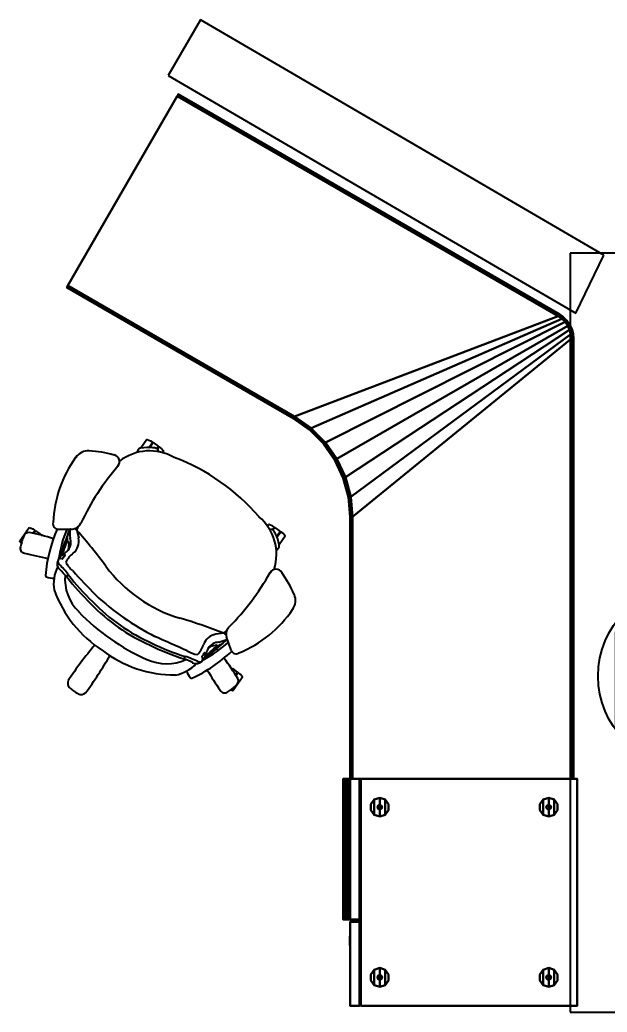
# Model space of a CAD drawing. Header units: inches. Extents: x 23 to 6400, y -2214 to 4412.
# Drawn here: x 522.2 to 584.3, y 405.3 to 510.2 of the extents above; entities that cross this region are included whole.
import ezdxf
from ezdxf.enums import TextEntityAlignment as Align

# ---------------------------------------------------------------- set-up
doc = ezdxf.new("R2010")
doc.units = ezdxf.units.IN
doc.header["$LTSCALE"] = 96
doc.header["$MEASUREMENT"] = 0
doc.layers.add('A-FURN-EXIST', color=33, linetype='Continuous')
doc.layers.add('A-Powr-Exst', color=15, linetype='Continuous')
doc.styles.add('OTJ_Title1', font='swiss.ttf')

# ---------------------------------------------------------------- blocks, each defined once
blk = doc.blocks.new('A$C39A66B45')
blk.add_circle((16.79, 9.55), 9.55)
at = {"color": 0, "linetype": 'ByBlock', "lineweight": -2, "style": 'OTJ_Title1', "flags": 8}
blk.add_attdef('CODE', text='', height=8, dxfattribs=at).set_placement((16.79, 9.23), align=Align.MIDDLE)
blk = doc.blocks.new('A$C4C644684')
at = {"color": 0}
for p, q in [((19.1, 211.73), (15.68, 205.86)), ((61.78, 186.84), (19.1, 211.73)), ((15.68, 205.86), (58.79, 180.71)), ((58.22, 187.08), (58.22, 106.82)), ((66.18, 187.08), (58.22, 187.08)), ((58.79, 180.71), (61.78, 186.84)), ((13.44, 167.36), (12.81, 166.46)), ((13.44, 167.36), (13.48, 167.38)), ((13.48, 167.38), (13.83, 167.24)), ((13.64, 166.52), (14.02, 167.06)), ((13.73, 166.52), (14.08, 167.02)), ((13.83, 167.24), (14.01, 167.12)), ((14.01, 167.12), (14.02, 167.06)), ((14.08, 167.02), (14.13, 167.03)), ((14.65, 166.67), (14.13, 167.03)), ((13.65, 166.53), (13.66, 166.52)), ((14.05, 166.5), (14.04, 166.5)), ((14.66, 166.61), (14.49, 166.38)), ((14.71, 166.58), (14.55, 166.34)), ((14.65, 166.67), (14.66, 166.61)), ((14.71, 166.58), (14.77, 166.58)), ((14.95, 166.46), (14.77, 166.58)), ((14.95, 166.46), (15.2, 166.17)), ((15.09, 165.98), (15.2, 166.13)), ((15.2, 166.17), (15.2, 166.13)), ((0.99, 158.04), (0, 156.63)), ((0.99, 158.04), (1.03, 158.05)), ((1.03, 158.05), (1.38, 157.92)), ((1.37, 157.45), (1.57, 157.73)), ((1.38, 157.92), (1.56, 157.79)), ((1.44, 157.43), (1.63, 157.69)), ((1.56, 157.79), (1.57, 157.73)), ((1.63, 157.69), (1.68, 157.7)), ((2.2, 157.34), (1.68, 157.7)), ((4.09, 157.89), (5.57, 157.9)), ((5.09, 157.4), (5.09, 157.4)), ((6.03, 157.76), (6.17, 158.13)), ((6.03, 157.76), (6.22, 156.93)), ((26.19, 158.21), (26.3, 158.36)), ((26.33, 158.38), (26.3, 158.36)), ((26.69, 158.24), (26.33, 158.38)), ((26.69, 158.24), (26.87, 158.11)), ((26.88, 158.06), (26.71, 157.82)), ((26.93, 158.02), (26.77, 157.78)), ((26.88, 158.06), (26.87, 158.11)), ((26.99, 158.03), (26.93, 158.02)), ((26.99, 158.03), (27.5, 157.67)), ((27.03, 157.4), (27.03, 157.4)), ((27.16, 157.11), (27.51, 157.61)), ((27.19, 157.03), (27.57, 157.57)), ((27.51, 157.61), (27.5, 157.67)), ((27.62, 157.58), (27.57, 157.57)), ((27.8, 157.46), (27.62, 157.58)), ((28.06, 157.17), (27.8, 157.46)), ((0, 156.59), (0, 156.63)), ((0.15, 156.39), (0, 156.59)), ((2.21, 157.29), (2.19, 157.26)), ((2.2, 157.34), (2.21, 157.29)), ((2.24, 157.25), (2.32, 157.26)), ((2.4, 157.2), (2.32, 157.26)), ((5.1, 156.61), (5.17, 156.16)), ((27.2, 157.04), (27.19, 157.05)), ((28.05, 157.13), (27.42, 156.23)), ((28.05, 157.13), (28.06, 157.17)), ((2.72, 152.97), (2.72, 152.98)), ((2.81, 152.83), (2.79, 152.84)), ((21.56, 146.88), (20.72, 146.78)), ((21.56, 146.88), (21.87, 147.15)), ((21.55, 145.88), (21.55, 145.88)), ((22.35, 145.1), (21.86, 146.5)), ((20.8, 145.62), (20.35, 145.53)), ((22.28, 143.28), (22.36, 143.22)), ((22.38, 143.14), (22.36, 143.22)), ((22.43, 143.13), (22.41, 143.1)), ((22.48, 143.14), (22.43, 143.13)), ((22.48, 143.14), (23, 142.78)), ((22.83, 142.46), (23.01, 142.72)), ((22.86, 142.4), (23.06, 142.68)), ((23.01, 142.72), (23, 142.78)), ((23.12, 142.69), (23.06, 142.68)), ((23.3, 142.57), (23.12, 142.69)), ((23.55, 142.24), (22.56, 140.83)), ((23.55, 142.28), (23.3, 142.57)), ((23.55, 142.24), (23.55, 142.28)), ((22.29, 140.89), (22.52, 140.82)), ((22.52, 140.82), (22.56, 140.83)), ((58.22, 106.82), (66.18, 106.82))]:
    blk.add_line(p, q, dxfattribs=at)
at = {"color": 0, "linetype": 'Continuous'}
for p, q in [((14.05, 166.5), (14.04, 166.5)), ((14.04, 166.5), (14.04, 166.5)), ((14.04, 166.5), (14.04, 166.5)), ((5.09, 157.4), (5.09, 157.4)), ((5.09, 157.4), (5.09, 157.4)), ((5.09, 157.4), (5.09, 157.4)), ((27.03, 157.4), (27.03, 157.4)), ((27.03, 157.4), (27.03, 157.4)), ((27.03, 157.4), (27.03, 157.4)), ((2.72, 152.97), (2.72, 152.98)), ((2.72, 152.97), (2.72, 152.97)), ((2.72, 152.97), (2.72, 152.97)), ((2.8, 152.84), (2.79, 152.84)), ((2.81, 152.83), (2.8, 152.84)), ((2.8, 152.84), (2.8, 152.84)), ((21.55, 145.88), (21.55, 145.88)), ((21.55, 145.88), (21.55, 145.88)), ((21.55, 145.88), (21.55, 145.88))]:
    blk.add_line(p, q, dxfattribs=at)
at = {"color": 0}
for centre, radius, start, end in [((7.28, 164.5), 1.68, 88.3413, 144.8306), ((6.37, 152.82), 13.39, 74.4635, 85.9043), ((13.73, 160.92), 5.24, 60.2874, 127.3793), ((12.84, 166.04), 0.418, 94.0643, 186.2869), ((13.58, 161.67), 4.85, 84.4733, 99.125), ((13.98, 165.3), 1.2, 65.5957, 86.7626), ((14.26, 166.04), 0.417, 5.7738, 58.5728), ((16.3, 158.01), 12.8, 144.3542, 177.4465), ((9.84, 165.03), 0.708, 317.6016, 80.777), ((8.37, 144.57), 22.37, 40.8423, 69.1576), ((30.31, 147.32), 26.35, 139.1711, 154.8262), ((4.05, 158.43), 0.548, 164.4072, 274.4141), ((5.54, 158.89), 0.992, 271.7837, 338.343), ((21.9, 155.2), 5.24, 342.6212, 49.7126), ((0.96, 156.94), 0.59, 84.5461, 167.7758), ((-4.46, 130.75), 27.33, 72.955, 78.439), ((18.2, 151.71), 15.54, 156.5275, 175.3085), ((17.31, 152.93), 13.31, 158.1789, 171.8956), ((116.94, 114.82), 119.68, 159.1569, 160.4724), ((7.92, 156.61), 2.94, 164.3455, 179.6886), ((6.3, 157.13), 1.24, 145.0033, 167.3254), ((5.61, 157.4), 0.55, 115.8767, 126.1554), ((53.41, 158.53), 48.13, 180.8147, 181.8651), ((5.61, 157.4), 0.55, 40.8654, 74.4746), ((-30.68, 124.97), 49.22, 36.1018, 41.7721), ((26.53, 157.44), 0.417, 51.4272, 104.2262), ((25.93, 156.93), 1.2, 23.2374, 44.4043), ((22.66, 155.31), 4.85, 10.875, 25.5267), ((4.67, 155.18), 4.68, 156.293, 169.5626), ((-3.97, 159.2), 9.32, 333.744, 343.9291), ((5.04, 156.6), 0.0616, 10.127, 160.4725), ((4.03, 156.5), 1.36, 322.5491, 19.7693), ((4.51, 156.65), 1.73, 310.9566, 9.2355), ((0.53, 155.85), 0.496, 158.4053, 265.145), ((11.75, 199.34), 45.41, 255.6355, 258.853), ((2.52, 158.09), 3.54, 303.4698, 317.0615), ((7.23, 153.25), 2.63, 126.9991, 154.4546), ((4.5, 156), 0.688, 331.8448, 13.2431), ((27.02, 156.11), 0.418, 283.7131, 15.9357), ((4.74, 154.22), 0.8, 155.5285, 229.8645), ((4.9, 154.3), 0.919, 145.4214, 164.4379), ((4.54, 154.5), 0.512, 168.4737, 221.2321), ((4.33, 154.42), 0.348, 67.7618, 147.992), ((4.9, 154.36), 0.887, 125.4319, 148.5081), ((4.64, 154.78), 0.393, 69.7751, 129.8413), ((4.48, 154.79), 0.0489, 251.0386, 330.3921), ((5.34, 154.42), 0.888, 128.4074, 157.3483), ((4.77, 155.13), 0.023, 334.0607, 73.2322), ((7.4, 155.75), 2.89, 208.2225, 231.0648), ((7.72, 152.08), 4.15, 153.6599, 188.6934), ((-3.34, 146.46), 10.75, 38.075, 45.8212), ((-6.01, 143.07), 14.69, 41.838, 45.8302), ((59.62, 201.86), 72.51, 221.8265, 224.6201), ((21.32, 163.07), 15.25, 216.6442, 253.358), ((3.45, 166.13), 26.35, 315.1738, 330.8289), ((27.09, 152.95), 0.708, 29.223, 152.3984), ((16.8, 145.51), 13.39, 24.0957, 35.5365), ((2.86, 152.97), 0.142, 177.884, 248.8399), ((3.45, 154.45), 1.74, 248.3236, 275.7926), ((9.7, 152.67), 4.94, 175.6399, 225.2045), ((4.4, 153.51), 0.835, 309.5676, 329.2262), ((25.09, 168.39), 25.44, 217.6106, 226.2806), ((25.27, 168.61), 25.44, 217.6106, 226.2806), ((15.56, 155.75), 12.68, 199.7991, 237.3819), ((21.88, 163.82), 19.65, 223.7774, 246.2226), ((26.9, 171.28), 27.77, 227.135, 242.9624), ((27.47, 150.36), 1.68, 325.1694, 21.6587), ((22.66, 164.98), 22.82, 223.8813, 246.119), ((21.69, 163.6), 19.65, 223.7774, 246.2226), ((18.28, 156.62), 12.8, 292.5535, 325.6458), ((3.3, 101.17), 49.22, 68.2279, 73.8982), ((21.37, 146.37), 0.55, 35.5254, 69.1346), ((22.8, 146.81), 0.992, 131.657, 198.2163), ((24.15, 166.26), 22.82, 243.4709, 253.0048), ((-560.76, -1147.18), 1415.76, 65.88356, 66.03577), ((21.04, 145.08), 1.73, 100.7645, 159.0434), ((13.17, 155.83), 13.31, 298.1044, 311.8211), ((-56.72, 236.42), 119.68, 309.5276, 310.8431), ((21.06, 144.57), 1.36, 90.2307, 147.4509), ((19.83, 148.27), 2.94, 290.3114, 305.6545), ((6.08, 191.67), 48.13, 288.1349, 289.1853), ((20.88, 146.93), 1.24, 302.6746, 324.9967), ((21.37, 146.37), 0.55, 343.8446, 354.1233), ((38.7, 119.51), 40.36, 139.6916, 146.3618), ((16.42, 155.15), 12.68, 232.6181, 270.2009), ((25.03, 168.43), 25.44, 243.7194, 252.3894), ((19.2, 147.49), 2.89, 238.9352, 261.7775), ((11.71, 156.25), 15.54, 294.6915, 313.4725), ((16.91, 146.47), 2.63, 315.5454, 343.0009), ((18.66, 145.09), 0.888, 312.6517, 341.5926), ((19.52, 144.8), 0.023, 36.7678, 135.9393), ((19.24, 144.56), 0.393, 340.1587, 40.2249), ((26.34, 137.98), 9.32, 126.0709, 136.256), ((23.07, 143.69), 3.54, 152.9385, 166.5302), ((20.43, 144.84), 0.688, 96.7569, 138.1552), ((20.81, 145.56), 0.0616, 309.5275, 99.873), ((-0.23, 127.79), 27.33, 39.1563, 39.6871), ((22.88, 145.25), 0.548, 195.5859, 305.5928), ((-25.55, 164.5), 40.36, 323.6382, 330.3084), ((15.53, 148.59), 4.94, 244.7955, 294.3601), ((18.13, 143.9), 0.835, 140.7738, 160.4324), ((11.87, 130.55), 14.69, 64.1698, 68.162), ((14.15, 134.21), 10.75, 64.1788, 71.925), ((18.67, 144.46), 0.8, 240.1355, 314.4715), ((19.01, 144.36), 0.512, 248.7679, 301.5263), ((18.7, 144.64), 0.919, 305.5621, 324.5786), ((19.3, 144.41), 0.0489, 139.6079, 218.9614), ((19, 144.14), 0.348, 322.008, 42.2382), ((18.75, 144.66), 0.887, 321.4919, 344.5681), ((-0.23, 127.79), 27.33, 31.561, 37.045), ((15.65, 146.53), 4.15, 281.3066, 316.3401), ((19.33, 143.32), 1.74, 194.2074, 221.6764), ((58.68, 166.48), 45.41, 211.147, 214.3645), ((5.7, 141.61), 0.648, 156.2382, 224.7345), ((18.15, 142.27), 0.151, 223.7089, 291.2298), ((22.52, 141.84), 0.59, 302.2242, 25.4539), ((8.16, 144.27), 4.28, 226.8902, 242.2976), ((21.65, 141.06), 0.496, 204.855, 311.5947), ((19.61, 144.72), 4.68, 300.4374, 313.707), ((6.5, 141.06), 0.658, 240.578, 313.1097)]:
    blk.add_arc(centre, radius, start, end, dxfattribs=at)
at = {"color": 0, "text_generation_flag": 4, "flags": 1}
for tag, p, rotation in [('CAPGC', (58.93, 131.49, 28.25), 90), ('CAPDH', (58.93, 131.49, 28.25), 90), ('CAPQT', (58.93, 131.49, 28.25), 90), ('CAPMC', (58.93, 131.49, 28.25), 90), ('CAPMG', (58.93, 131.49, 28.25), 90), ('CAPPN', (58.93, 131.49, 28.25), 90), ('CAPGC', (66.08, 131.3), 270), ('CAPDH', (66.08, 131.3), 270), ('CAPQT', (66.08, 131.3), 270), ('CAPMC', (66.08, 131.3), 270), ('CAPMG', (66.08, 131.3), 270), ('CAPPN', (66.08, 131.3), 270), ('CAPGC', (58.93, 107.49), 90), ('CAPDH', (58.93, 107.49), 90), ('CAPQT', (58.93, 107.49), 90), ('CAPMC', (58.93, 107.49), 90), ('CAPMG', (58.93, 107.49), 90), ('CAPPN', (58.93, 107.49), 90)]:
    blk.add_attdef(tag, p, '', height=0.001, rotation=rotation, dxfattribs=at)
at = {"color": 0, "flags": 1}
for tag, p, rotation in [('CAPGC', (58.93, 104.24), 270), ('CAPDH', (58.93, 104.24), 270), ('CAPQT', (58.93, 104.24), 270), ('CAPMC', (58.93, 104.24), 270), ('CAPMG', (58.93, 104.24), 270), ('CAPPN', (58.93, 104.24), 270), ('CAPGC', (58.93, 80.24, 28.25), 270), ('CAPDH', (58.93, 80.24, 28.25), 270), ('CAPQT', (58.93, 80.24, 28.25), 270), ('CAPMC', (58.93, 80.24, 28.25), 270), ('CAPMG', (58.93, 80.24, 28.25), 270), ('CAPPN', (58.93, 80.24, 28.25), 270), ('CAPGC', (66.08, 80.43), 90), ('CAPDH', (66.08, 80.43), 90), ('CAPQT', (66.08, 80.43), 90), ('CAPMC', (66.08, 80.43), 90), ('CAPMG', (66.08, 80.43), 90), ('CAPPN', (66.08, 80.43), 90), ('CAPGC', (107.72, 7.53, 28.25), 149.7332), ('CAPDH', (107.72, 7.53, 28.25), 149.7332), ('CAPQT', (107.72, 7.53, 28.25), 149.7332), ('CAPMC', (107.72, 7.53, 28.25), 149.7332), ('CAPMG', (107.72, 7.53, 28.25), 149.7332), ('CAPPN', (107.72, 7.53, 28.25), 149.7332)]:
    blk.add_attdef(tag, p, '', height=0.001, rotation=rotation, dxfattribs=at)
at = {"color": 0}
mesh = blk.add_polyface(dxfattribs=at)
corners = [(34.93, 131.49, 28), (35, 131.49, 28.18), (35, 131.49, 27.07), (34.93, 131.49, 27.25), (35.18, 131.49, 27), (35.18, 131.49, 28.25), (34.75, 161.27, 28), (34.93, 159.18, 28), (34.93, 159.18, 27.25), (34.75, 161.27, 27.25), (34.21, 163.29, 28), (34.21, 163.29, 27.25), (33.32, 165.18, 27.25), (33.32, 165.18, 28), (32.12, 166.9, 27.25), (32.12, 166.9, 28), (30.64, 168.38, 27.25), (30.64, 168.38, 28), (28.93, 169.58, 27.25), (28.93, 169.58, 28), (4.99, 183.48, 28.18), (4.99, 183.48, 27.07), (5.07, 183.64, 27), (5.07, 183.64, 28.25), (4.95, 183.42, 28), (4.95, 183.42, 27.25), (16.76, 203.88, 28), (16.73, 203.82, 28.18), (16.73, 203.82, 27.07), (16.76, 203.88, 27.25), (16.64, 203.66, 27), (16.64, 203.66, 28.25), (57.85, 179.95, 28), (57.48, 180.32, 28), (57.48, 180.32, 27.25), (57.85, 179.95, 27.25), (58.15, 179.52, 28), (58.15, 179.52, 27.25), (58.37, 179.05, 27.25), (58.37, 179.05, 28), (58.51, 178.54, 27.25), (58.51, 178.54, 28), (58.56, 178.02, 27.25), (58.56, 178.02, 28), (57.06, 180.62, 28), (57.06, 180.62, 27.25), (58.48, 131.49, 28.18), (58.48, 131.49, 27.07), (58.31, 131.49, 27), (58.31, 131.49, 28.25), (58.56, 131.49, 28), (58.56, 131.49, 27.25), (58.09, 179.48, 27.07), (58.31, 179.02, 27.07), (58.44, 178.53, 27.07), (58.48, 178.02, 27.07), (57.8, 179.9, 27.07), (57.44, 180.26, 27.07), (57.02, 180.55, 27.07), (33.39, 165.22, 27.07), (32.18, 166.94, 27.07), (30.69, 168.43, 27.07), (28.97, 169.64, 27.07), (34.82, 161.28, 27.07), (34.28, 163.31, 27.07), (35, 159.18, 27.07), (57.94, 179.39, 27), (58.14, 178.96, 27), (58.26, 178.5, 27), (58.31, 178.02, 27), (57.66, 179.79, 27), (57.32, 180.13, 27), (56.93, 180.4, 27), (30.8, 168.57, 27), (32.31, 167.06, 27), (29.06, 169.79, 27), (33.54, 165.31, 27), (34.44, 163.37, 27), (34.99, 161.31, 27), (35.18, 159.18, 27), (57.44, 180.26, 28.18), (57.02, 180.55, 28.18), (57.8, 179.9, 28.18), (58.09, 179.48, 28.18), (58.31, 179.02, 28.18), (58.44, 178.53, 28.18), (58.48, 178.02, 28.18), (32.18, 166.94, 28.18), (30.69, 168.43, 28.18), (33.39, 165.22, 28.18), (28.97, 169.64, 28.18), (34.82, 161.28, 28.18), (34.28, 163.31, 28.18), (35, 159.18, 28.18), (58.14, 178.96, 28.25), (57.94, 179.39, 28.25), (58.26, 178.5, 28.25), (58.31, 178.02, 28.25), (57.32, 180.13, 28.25), (56.93, 180.4, 28.25), (57.66, 179.79, 28.25), (30.8, 168.57, 28.25), (32.31, 167.06, 28.25), (29.06, 169.79, 28.25), (33.54, 165.31, 28.25), (34.99, 161.31, 28.25), (34.44, 163.37, 28.25), (35.18, 159.18, 28.25)]
mesh.append_faces([[corners[k] for k in face] for face in [(6, 7, 8, 9), (10, 6, 9, 11), (10, 11, 12, 13), (13, 12, 14, 15), (15, 14, 16, 17), (17, 16, 18, 19), (0, 3, 8, 7), (18, 25, 24, 19), (32, 33, 34, 35), (36, 32, 35, 37), (36, 37, 38, 39), (39, 38, 40, 41), (41, 40, 42, 43), (33, 44, 45, 34), (42, 51, 50, 43), (26, 29, 45, 44), (38, 37, 52, 53), (40, 38, 53, 54), (42, 40, 54, 55), (37, 35, 56, 52), (35, 34, 57, 56), (34, 45, 58, 57), (42, 55, 47, 51), (14, 12, 59, 60), (16, 14, 60, 61), (18, 16, 61, 62), (11, 9, 63, 64), (9, 8, 65, 63), (11, 64, 59, 12), (2, 65, 8, 3), (18, 62, 21, 25), (28, 58, 45, 29), (53, 52, 66, 67), (54, 53, 67, 68), (55, 54, 68, 69), (52, 56, 70, 66), (56, 57, 71, 70), (57, 58, 72, 71), (55, 69, 48, 47), (73, 61, 60, 74), (61, 73, 75, 62), (60, 59, 76, 74), (77, 64, 63, 78), (78, 63, 65, 79), (64, 77, 76, 59), (4, 79, 65, 2), (62, 75, 22, 21), (30, 72, 58, 28), (80, 81, 44, 33), (82, 80, 33, 32), (83, 82, 32, 36), (84, 83, 36, 39), (85, 84, 39, 41), (86, 85, 41, 43), (46, 86, 43, 50), (87, 15, 17, 88), (89, 13, 15, 87), (88, 17, 19, 90), (91, 6, 10, 92), (91, 93, 7, 6), (92, 10, 13, 89), (7, 93, 1, 0), (20, 90, 19, 24), (44, 81, 27, 26), (94, 95, 83, 84), (96, 94, 84, 85), (97, 96, 85, 86), (98, 99, 81, 80), (100, 98, 80, 82), (95, 100, 82, 83), (49, 97, 86, 46), (88, 101, 102, 87), (101, 88, 90, 103), (104, 89, 87, 102), (105, 91, 92, 106), (105, 107, 93, 91), (106, 92, 89, 104), (93, 107, 5, 1), (23, 103, 90, 20), (81, 99, 31, 27)]], dxfattribs={"color": 0})
mesh.append_faces([[corners[k] for k in face] for face in [(21, 20, 24, 25), (47, 46, 50, 51)]], dxfattribs={"vtx0": -1, "color": 0})
mesh.append_faces([[corners[k] for k in face] for face in [(20, 21, 22, 23), (23, 22, 30, 31), (46, 47, 48, 49)]], dxfattribs={"vtx0": -1, "vtx2": -1, "color": 0})
mesh.append_faces([[corners[k] for k in face] for face in [(0, 1, 2, 3), (26, 27, 28, 29)]], dxfattribs={"vtx1": -1, "color": 0})
mesh.append_faces([[corners[k] for k in face] for face in [(4, 2, 1, 5), (30, 28, 27, 31), (48, 4, 5, 49)]], dxfattribs={"vtx1": -1, "vtx3": -1, "color": 0})
mesh = blk.add_polyface(dxfattribs=at)
corners = [(29.06, 169.79, 27), (56.93, 180.4, 27), (16.64, 203.66, 27), (5.07, 183.64, 27), (57.94, 179.39, 27), (33.54, 165.31, 27), (34.44, 163.37, 27), (58.14, 178.96, 27), (34.99, 161.31, 27), (58.26, 178.5, 27), (35.18, 159.18, 27), (58.31, 178.02, 27), (58.31, 131.49, 27), (35.18, 131.49, 27), (57.66, 179.79, 27), (32.31, 167.06, 27), (57.32, 180.13, 27), (30.8, 168.57, 27)]
mesh.append_faces([[corners[k] for k in face] for face in [(0, 1, 2, 3)]], dxfattribs={"vtx0": -1, "color": 0})
mesh.append_faces([[corners[k] for k in face] for face in [(4, 5, 6, 7), (8, 9, 7, 6), (9, 8, 10, 11), (5, 4, 14, 15), (15, 14, 16, 17), (1, 0, 17, 16)]], dxfattribs={"vtx0": -1, "vtx2": -1, "color": 0})
mesh.append_faces([[corners[k] for k in face] for face in [(12, 11, 10, 13)]], dxfattribs={"vtx1": -1, "color": 0})
mesh = blk.add_polyface(dxfattribs=at)
corners = [(56.93, 180.4, 28.25), (29.06, 169.79, 28.25), (5.07, 183.64, 28.25), (16.64, 203.66, 28.25), (30.8, 168.57, 28.25), (57.32, 180.13, 28.25), (57.66, 179.79, 28.25), (32.31, 167.06, 28.25), (34.44, 163.37, 28.25), (33.54, 165.31, 28.25), (57.94, 179.39, 28.25), (58.14, 178.96, 28.25), (58.26, 178.5, 28.25), (34.99, 161.31, 28.25), (35.18, 159.18, 28.25), (58.31, 178.02, 28.25), (35.18, 131.49, 28.25), (58.31, 131.49, 28.25)]
mesh.append_faces([[corners[k] for k in face] for face in [(0, 1, 2, 3)]], dxfattribs={"vtx0": -1, "color": 0})
mesh.append_faces([[corners[k] for k in face] for face in [(16, 14, 15, 17)]], dxfattribs={"vtx1": -1, "color": 0})
mesh.append_faces([[corners[k] for k in face] for face in [(4, 1, 0, 5), (5, 6, 7, 4), (8, 9, 10, 11), (11, 12, 13, 8), (14, 13, 12, 15), (6, 10, 9, 7)]], dxfattribs={"vtx1": -1, "vtx3": -1, "color": 0})
mesh = blk.add_polyface(dxfattribs=at)
corners = [(34.93, 131.49, 47.38), (34.77, 131.49, 47.34), (34.81, 131.49, 47.09), (34.93, 131.49, 47.12), (35.93, 131.49, 47.12), (35.93, 131.49, 47.38), (34.27, 116.62, 46.94), (34.24, 116.62, 46.91), (34.18, 116.62, 47.03), (34.18, 116.62, 46.94), (34.18, 116.62, 46.97), (34.52, 116.62, 47.03), (34.4, 116.62, 47), (34.31, 116.62, 47.16), (34.46, 116.62, 47.22), (34.65, 116.62, 47.09), (34.62, 116.62, 47.28), (34.81, 116.62, 47.09), (34.77, 116.62, 47.34), (34.93, 116.62, 47.38), (34.93, 116.62, 47.12), (35.93, 116.62, 47.12), (35.93, 116.62, 47.38), (34.24, 131.49, 46.91), (34.27, 131.49, 46.94), (34.18, 131.49, 47.03), (34.18, 131.49, 46.97), (34.18, 131.49, 46.94), (34.31, 131.49, 47.16), (34.4, 131.49, 47), (34.62, 131.49, 47.28), (34.46, 131.49, 47.22), (34.65, 131.49, 47.09), (34.52, 131.49, 47.03)]
mesh.append_faces([[corners[k] for k in face] for face in [(9, 10, 8, 7), (25, 26, 27, 23), (6, 24, 23, 7), (7, 23, 27, 9), (0, 19, 18, 1), (28, 13, 8, 25), (20, 3, 2, 17), (17, 2, 32, 15), (15, 32, 33, 11), (11, 33, 29, 12), (12, 29, 24, 6), (21, 4, 3, 20), (19, 0, 5, 22)]], dxfattribs={"color": 0})
mesh.append_faces([[corners[k] for k in face] for face in [(0, 3, 4, 5), (31, 14, 13, 28)]], dxfattribs={"vtx0": -1, "color": 0})
mesh.append_faces([[corners[k] for k in face] for face in [(17, 18, 19, 20), (6, 8, 13, 12), (30, 16, 14, 31), (30, 32, 2, 1), (31, 33, 32, 30), (28, 29, 33, 31)]], dxfattribs={"vtx0": -1, "vtx2": -1, "color": 0})
mesh.append_faces([[corners[k] for k in face] for face in [(21, 20, 19, 22), (23, 24, 25, 25), (8, 10, 26, 25)]], dxfattribs={"vtx1": -1, "color": 0})
mesh.append_faces([[corners[k] for k in face] for face in [(0, 1, 2, 3), (11, 12, 13, 14), (15, 11, 14, 16), (17, 15, 16, 18), (28, 25, 24, 29)]], dxfattribs={"vtx1": -1, "vtx3": -1, "color": 0})
mesh.append_faces([[corners[k] for k in face] for face in [(9, 27, 26, 10), (1, 18, 16, 30)]], dxfattribs={"vtx2": -1, "color": 0})
mesh.append_faces([[corners[k] for k in face] for face in [(6, 7, 8, 8)]], dxfattribs={"vtx3": -1, "color": 0})
mesh = blk.add_polyface(dxfattribs=at)
corners = [(35.93, 116.62, 35.38), (34.93, 116.62, 35.38), (34.93, 116.62, 35.62), (35.93, 116.62, 35.62), (34.81, 116.62, 35.38), (34.77, 116.62, 35.59), (34.65, 116.62, 35.34), (34.62, 116.62, 35.53), (34.27, 116.62, 35.19), (34.18, 116.62, 35.31), (34.31, 116.62, 35.41), (34.4, 116.62, 35.25), (34.18, 116.62, 35.19), (34.18, 116.62, 35.25), (34.24, 116.62, 35.19), (34.52, 116.62, 35.31), (34.46, 116.62, 35.47), (34.31, 131.49, 35.41), (34.18, 131.49, 35.31), (34.27, 131.49, 35.19), (34.4, 131.49, 35.25), (34.18, 131.49, 35.25), (34.18, 131.49, 35.19), (34.24, 131.49, 35.19), (34.52, 131.49, 35.31), (34.46, 131.49, 35.47), (34.65, 131.49, 35.34), (34.62, 131.49, 35.53), (34.93, 131.49, 35.62), (34.93, 131.49, 35.38), (35.93, 131.49, 35.38), (35.93, 131.49, 35.62), (34.77, 131.49, 35.59), (34.81, 131.49, 35.38)]
mesh.append_faces([[corners[k] for k in face] for face in [(12, 13, 9, 14), (18, 21, 22, 23), (2, 28, 31, 3), (6, 26, 24, 15), (4, 33, 26, 6), (17, 10, 9, 18), (28, 2, 5, 32)]], dxfattribs={"color": 0})
mesh.append_faces([[corners[k] for k in face] for face in [(28, 29, 30, 31), (11, 20, 19, 8), (1, 29, 33, 4), (25, 16, 10, 17), (14, 23, 22, 12)]], dxfattribs={"vtx0": -1, "color": 0})
mesh.append_faces([[corners[k] for k in face] for face in [(4, 5, 2, 1), (8, 9, 10, 11), (17, 20, 24, 25), (25, 24, 26, 27), (27, 26, 33, 32), (27, 7, 16, 25)]], dxfattribs={"vtx0": -1, "vtx2": -1, "color": 0})
mesh.append_faces([[corners[k] for k in face] for face in [(0, 1, 2, 3), (23, 19, 18, 18), (9, 13, 21, 18)]], dxfattribs={"vtx1": -1, "color": 0})
mesh.append_faces([[corners[k] for k in face] for face in [(4, 6, 7, 5), (15, 11, 10, 16), (6, 15, 16, 7), (17, 18, 19, 20), (28, 32, 33, 29)]], dxfattribs={"vtx1": -1, "vtx3": -1, "color": 0})
mesh.append_faces([[corners[k] for k in face] for face in [(0, 30, 29, 1), (15, 24, 20, 11), (32, 5, 7, 27), (12, 22, 21, 13), (8, 19, 23, 14)]], dxfattribs={"vtx2": -1, "color": 0})
mesh.append_faces([[corners[k] for k in face] for face in [(8, 14, 9, 9)]], dxfattribs={"vtx3": -1, "color": 0})
mesh = blk.add_polyface(dxfattribs=at)
corners = [(35.93, 116.62, 23.62), (34.93, 116.62, 23.62), (34.93, 116.62, 23.88), (35.93, 116.62, 23.88), (34.81, 116.62, 23.62), (34.77, 116.62, 23.84), (34.65, 116.62, 23.59), (34.62, 116.62, 23.81), (34.52, 116.62, 23.56), (34.46, 116.62, 23.75), (34.27, 116.62, 23.44), (34.18, 116.62, 23.56), (34.31, 116.62, 23.66), (34.4, 116.62, 23.5), (34.18, 116.62, 23.44), (34.18, 116.62, 23.5), (34.24, 116.62, 23.44), (34.31, 131.49, 23.66), (34.18, 131.49, 23.56), (34.27, 131.49, 23.44), (34.4, 131.49, 23.5), (34.18, 131.49, 23.5), (34.18, 131.49, 23.44), (34.24, 131.49, 23.44), (34.52, 131.49, 23.56), (34.46, 131.49, 23.75), (34.65, 131.49, 23.59), (34.62, 131.49, 23.81), (34.93, 131.49, 23.88), (34.93, 131.49, 23.62), (35.93, 131.49, 23.62), (35.93, 131.49, 23.88), (34.77, 131.49, 23.84), (34.81, 131.49, 23.62)]
mesh.append_faces([[corners[k] for k in face] for face in [(14, 15, 11, 16), (18, 21, 22, 23), (2, 28, 31, 3), (6, 26, 24, 8), (4, 33, 26, 6), (17, 12, 11, 18), (25, 9, 12, 17), (27, 7, 9, 25)]], dxfattribs={"color": 0})
mesh.append_faces([[corners[k] for k in face] for face in [(28, 29, 30, 31), (13, 20, 19, 10), (1, 29, 33, 4), (32, 5, 7, 27), (16, 23, 22, 14)]], dxfattribs={"vtx0": -1, "color": 0})
mesh.append_faces([[corners[k] for k in face] for face in [(4, 5, 2, 1), (10, 11, 12, 13), (17, 20, 24, 25), (25, 24, 26, 27), (27, 26, 33, 32)]], dxfattribs={"vtx0": -1, "vtx2": -1, "color": 0})
mesh.append_faces([[corners[k] for k in face] for face in [(0, 1, 2, 3), (23, 19, 18, 18), (11, 15, 21, 18)]], dxfattribs={"vtx1": -1, "color": 0})
mesh.append_faces([[corners[k] for k in face] for face in [(4, 6, 7, 5), (6, 8, 9, 7), (8, 13, 12, 9), (17, 18, 19, 20), (28, 32, 33, 29)]], dxfattribs={"vtx1": -1, "vtx3": -1, "color": 0})
mesh.append_faces([[corners[k] for k in face] for face in [(0, 30, 29, 1), (8, 24, 20, 13), (28, 2, 5, 32), (14, 22, 21, 15), (10, 19, 23, 16)]], dxfattribs={"vtx2": -1, "color": 0})
mesh.append_faces([[corners[k] for k in face] for face in [(10, 16, 11, 11)]], dxfattribs={"vtx3": -1, "color": 0})
mesh = blk.add_polyface(dxfattribs=at)
corners = [(35.93, 116.62, 11.88), (34.93, 116.62, 11.88), (34.93, 116.62, 12.12), (35.93, 116.62, 12.12), (34.81, 116.62, 11.88), (34.77, 116.62, 12.09), (34.65, 116.62, 11.84), (34.62, 116.62, 12.06), (34.52, 116.62, 11.81), (34.46, 116.62, 12), (34.27, 116.62, 11.69), (34.18, 116.62, 11.81), (34.31, 116.62, 11.91), (34.4, 116.62, 11.75), (34.18, 116.62, 11.72), (34.18, 116.62, 11.75), (34.24, 116.62, 11.69), (34.31, 131.49, 11.91), (34.18, 131.49, 11.81), (34.27, 131.49, 11.69), (34.4, 131.49, 11.75), (34.18, 131.49, 11.75), (34.18, 131.49, 11.72), (34.24, 131.49, 11.69), (34.52, 131.49, 11.81), (34.46, 131.49, 12), (34.65, 131.49, 11.84), (34.62, 131.49, 12.06), (34.93, 131.49, 12.12), (34.93, 131.49, 11.88), (35.93, 131.49, 11.88), (35.93, 131.49, 12.12), (34.77, 131.49, 12.09), (34.81, 131.49, 11.88)]
mesh.append_faces([[corners[k] for k in face] for face in [(14, 15, 11, 16), (18, 21, 22, 23), (2, 28, 31, 3), (6, 26, 24, 8), (4, 33, 26, 6), (17, 12, 11, 18), (25, 9, 12, 17), (27, 7, 9, 25), (16, 23, 22, 14), (10, 19, 23, 16)]], dxfattribs={"color": 0})
mesh.append_faces([[corners[k] for k in face] for face in [(28, 29, 30, 31), (13, 20, 19, 10), (1, 29, 33, 4), (32, 5, 7, 27)]], dxfattribs={"vtx0": -1, "color": 0})
mesh.append_faces([[corners[k] for k in face] for face in [(4, 5, 2, 1), (10, 11, 12, 13), (17, 20, 24, 25), (25, 24, 26, 27), (27, 26, 33, 32)]], dxfattribs={"vtx0": -1, "vtx2": -1, "color": 0})
mesh.append_faces([[corners[k] for k in face] for face in [(0, 1, 2, 3), (23, 19, 18, 18), (11, 15, 21, 18)]], dxfattribs={"vtx1": -1, "color": 0})
mesh.append_faces([[corners[k] for k in face] for face in [(4, 6, 7, 5), (6, 8, 9, 7), (8, 13, 12, 9), (17, 18, 19, 20), (28, 32, 33, 29)]], dxfattribs={"vtx1": -1, "vtx3": -1, "color": 0})
mesh.append_faces([[corners[k] for k in face] for face in [(0, 30, 29, 1), (8, 24, 20, 13), (28, 2, 5, 32), (14, 22, 21, 15)]], dxfattribs={"vtx2": -1, "color": 0})
mesh.append_faces([[corners[k] for k in face] for face in [(10, 16, 11, 11)]], dxfattribs={"vtx3": -1, "color": 0})
mesh = blk.add_polyface(dxfattribs=at)
corners = [(34.93, 116.62, 47.12), (35.93, 116.62, 47.12), (35.93, 116.62, 35.75), (34.93, 116.62, 35.75), (34.93, 131.49, 47.12), (34.93, 131.49, 35.75), (35.93, 131.49, 35.75), (35.93, 131.49, 47.12)]
mesh.append_faces([[corners[k] for k in face] for face in [(0, 1, 2, 3), (4, 5, 6, 7), (3, 5, 4, 0), (2, 6, 5, 3), (1, 0, 4, 7)]], dxfattribs={"color": 0})
mesh = blk.add_polyface(dxfattribs=at)
corners = [(34.93, 116.62, 63.53), (35.93, 116.62, 63.53), (35.93, 116.62, 47.47), (34.93, 116.62, 47.47), (34.93, 131.49, 63.53), (34.93, 131.49, 47.47), (35.93, 131.49, 47.47), (35.93, 131.49, 63.53)]
mesh.append_faces([[corners[k] for k in face] for face in [(0, 1, 2, 3), (4, 5, 6, 7), (3, 5, 4, 0), (1, 0, 4, 7), (2, 6, 5, 3)]], dxfattribs={"color": 0})
mesh = blk.add_polyface(dxfattribs=at)
corners = [(35.93, 116.62, 35.38), (34.93, 116.62, 35.38), (34.93, 131.49, 35.38), (35.93, 131.49, 35.38), (35.93, 116.62, 24), (35.93, 131.49, 24), (34.93, 131.49, 24), (34.93, 116.62, 24)]
mesh.append_faces([[corners[k] for k in face] for face in [(0, 1, 2, 3), (4, 5, 6, 7), (2, 6, 5, 3), (7, 6, 2, 1), (1, 0, 4, 7)]], dxfattribs={"color": 0})
mesh = blk.add_polyface(dxfattribs=at)
corners = [(34.93, 116.62, 23.62), (35.93, 116.62, 23.62), (35.93, 116.62, 12.25), (34.93, 116.62, 12.25), (34.93, 131.49, 23.62), (34.93, 131.49, 12.25), (35.93, 131.49, 12.25), (35.93, 131.49, 23.62)]
mesh.append_faces([[corners[k] for k in face] for face in [(0, 1, 2, 3), (4, 5, 6, 7), (3, 5, 4, 0), (2, 6, 5, 3), (1, 0, 4, 7)]], dxfattribs={"color": 0})
mesh = blk.add_polyface(dxfattribs=at)
corners = [(34.93, 116.62, 11.88), (35.93, 116.62, 11.88), (35.93, 116.62, 0.5), (34.93, 116.62, 0.5), (34.93, 131.49, 11.88), (34.93, 131.49, 0.5), (35.93, 131.49, 0.5), (35.93, 131.49, 11.88)]
mesh.append_faces([[corners[k] for k in face] for face in [(0, 1, 2, 3), (4, 5, 6, 7), (3, 5, 4, 0), (1, 0, 4, 7), (2, 6, 5, 3)]], dxfattribs={"color": 0})
mesh = blk.add_polyface(dxfattribs=at)
corners = [(58.93, 107.49, 63.53), (58.93, 131.49, 63.53), (58.93, 131.49, 0.5), (58.93, 107.49, 0.5), (36.06, 107.49, 63.53), (36.06, 131.49, 63.53), (36.06, 131.49, 0.5), (36.06, 107.49, 0.5)]
mesh.append_faces([[corners[k] for k in face] for face in [(0, 1, 2, 3), (0, 4, 5, 1), (6, 2, 1, 5), (4, 0, 3, 7), (4, 7, 6, 5), (7, 3, 2, 6)]], dxfattribs={"color": 0})
mesh = blk.add_polyface(dxfattribs=at)
corners = [(38.06, 129.49), (38.06, 129.49, 0.12), (37.46, 129.3, 0.12), (37.46, 129.3), (38.65, 129.3), (38.65, 129.3, 0.12), (37.12, 128.18), (37.12, 128.18, 0.12), (37.46, 127.68, 0.12), (37.46, 127.68), (37.12, 128.8), (37.12, 128.8, 0.12), (38.06, 127.49), (38.06, 127.49, 0.12), (38.65, 127.68, 0.12), (38.65, 127.68), (38.99, 128.18, 0.12), (38.99, 128.18), (38.99, 128.8, 0.12), (38.99, 128.8)]
mesh.append_faces([[corners[k] for k in face] for face in [(0, 1, 2, 3), (4, 5, 1, 0), (6, 7, 8, 9), (10, 11, 7, 6), (12, 13, 14, 15), (15, 14, 16, 17), (17, 16, 18, 19), (9, 8, 13, 12), (3, 2, 11, 10), (19, 18, 5, 4)]], dxfattribs={"color": 0})
mesh.append_faces([[corners[k] for k in face] for face in [(14, 5, 18, 16)]], dxfattribs={"vtx0": -1, "color": 0})
mesh.append_faces([[corners[k] for k in face] for face in [(13, 1, 5, 14)]], dxfattribs={"vtx0": -1, "vtx2": -1, "color": 0})
mesh.append_faces([[corners[k] for k in face] for face in [(13, 8, 2, 1)]], dxfattribs={"vtx1": -1, "vtx3": -1, "color": 0})
mesh.append_faces([[corners[k] for k in face] for face in [(8, 7, 11, 2)]], dxfattribs={"vtx3": -1, "color": 0})
mesh = blk.add_polyface(dxfattribs=at)
corners = [(55.34, 127.68), (55.34, 127.68, 0.12), (55.93, 127.49, 0.12), (55.93, 127.49), (56.52, 127.68), (56.52, 127.68, 0.12), (56.87, 128.18, 0.12), (56.87, 128.18), (54.99, 128.18), (54.99, 128.18, 0.12), (56.87, 128.8), (56.87, 128.8, 0.12), (56.52, 129.3, 0.12), (56.52, 129.3), (55.93, 129.49), (55.93, 129.49, 0.12), (55.34, 129.3, 0.12), (55.34, 129.3), (54.99, 128.8, 0.12), (54.99, 128.8)]
mesh.append_faces([[corners[k] for k in face] for face in [(0, 1, 2, 3), (4, 5, 6, 7), (3, 2, 5, 4), (8, 9, 1, 0), (10, 11, 12, 13), (14, 15, 16, 17), (13, 12, 15, 14), (17, 16, 18, 19), (7, 6, 11, 10), (19, 18, 9, 8)]], dxfattribs={"color": 0})
mesh.append_faces([[corners[k] for k in face] for face in [(5, 12, 11, 6)]], dxfattribs={"vtx0": -1, "color": 0})
mesh.append_faces([[corners[k] for k in face] for face in [(2, 15, 12, 5)]], dxfattribs={"vtx0": -1, "vtx2": -1, "color": 0})
mesh.append_faces([[corners[k] for k in face] for face in [(2, 1, 16, 15)]], dxfattribs={"vtx1": -1, "vtx3": -1, "color": 0})
mesh.append_faces([[corners[k] for k in face] for face in [(1, 9, 18, 16)]], dxfattribs={"vtx3": -1, "color": 0})
mesh = blk.add_polyface(dxfattribs=at)
corners = [(37.81, 128.49, 0.5), (37.87, 128.34, 0.5), (37.87, 128.34, 0.12), (37.81, 128.49, 0.12), (37.87, 128.65, 0.12), (37.87, 128.65, 0.5), (37.99, 128.74, 0.12), (38.12, 128.74, 0.12), (38.12, 128.74, 0.5), (37.99, 128.74, 0.5), (38.24, 128.65, 0.12), (38.24, 128.65, 0.5), (37.99, 128.24, 0.5), (38.12, 128.24, 0.5), (38.12, 128.24, 0.12), (37.99, 128.24, 0.12), (38.24, 128.34, 0.5), (38.24, 128.34, 0.12), (38.31, 128.49, 0.5), (38.31, 128.49, 0.12)]
mesh.append_faces([[corners[k] for k in face] for face in [(0, 1, 2, 3), (3, 4, 5, 0), (6, 7, 8, 9), (7, 10, 11, 8), (12, 13, 14, 15), (13, 16, 17, 14), (16, 18, 19, 17), (10, 19, 18, 11), (1, 12, 15, 2), (4, 6, 9, 5)]], dxfattribs={"color": 0})
mesh = blk.add_polyface(dxfattribs=at)
corners = [(55.87, 128.74, 0.12), (55.99, 128.74, 0.12), (55.99, 128.74, 0.5), (55.87, 128.74, 0.5), (55.74, 128.65, 0.12), (55.74, 128.65, 0.5), (56.12, 128.65, 0.12), (56.12, 128.65, 0.5), (55.87, 128.24, 0.5), (55.99, 128.24, 0.5), (55.99, 128.24, 0.12), (55.87, 128.24, 0.12), (55.74, 128.34, 0.5), (55.74, 128.34, 0.12), (56.12, 128.34, 0.5), (56.18, 128.49, 0.5), (56.18, 128.49, 0.12), (56.12, 128.34, 0.12), (55.68, 128.49, 0.5), (55.68, 128.49, 0.12)]
mesh.append_faces([[corners[k] for k in face] for face in [(0, 1, 2, 3), (4, 0, 3, 5), (1, 6, 7, 2), (8, 9, 10, 11), (12, 8, 11, 13), (14, 15, 16, 17), (9, 14, 17, 10), (18, 12, 13, 19), (6, 16, 15, 7), (19, 4, 5, 18)]], dxfattribs={"color": 0})
mesh = blk.add_polyface(dxfattribs=at)
corners = [(35.93, 107.49, 63.53), (34.93, 107.49, 63.53), (34.93, 116.37, 63.53), (35.93, 116.37, 63.53), (34.93, 107.49, 0.5), (34.93, 116.37, 0.5), (35.93, 107.49, 0.5), (35.93, 116.37, 0.5)]
mesh.append_faces([[corners[k] for k in face] for face in [(0, 1, 2, 3), (4, 5, 2, 1), (1, 0, 6, 4), (2, 5, 7, 3), (4, 6, 7, 5)]], dxfattribs={"color": 0})
mesh = blk.add_polyface(dxfattribs=at)
corners = [(34.9, 113.87, 49.47), (34.9, 113.93, 49.22), (34.9, 114.62, 49.91), (34.9, 114.37, 49.97), (34.9, 114.12, 49.91), (34.9, 113.93, 49.72), (34.9, 114.37, 48.97), (34.9, 114.62, 49.06), (34.9, 114.8, 49.22), (34.9, 114.87, 49.47), (34.9, 114.12, 49.06), (34.9, 114.8, 49.72)]
mesh.append_faces([[corners[k] for k in face] for face in [(0, 3, 4, 5)]], dxfattribs={"vtx0": -1, "color": 0})
mesh.append_faces([[corners[k] for k in face] for face in [(0, 1, 2, 3), (10, 6, 9, 11), (1, 10, 11, 2)]], dxfattribs={"vtx1": -1, "vtx3": -1, "color": 0})
mesh.append_faces([[corners[k] for k in face] for face in [(6, 7, 8, 9)]], dxfattribs={"vtx3": -1, "color": 0})
mesh = blk.add_polyface(dxfattribs=at)
corners = [(38.06, 111.49), (38.06, 111.49, 0.12), (37.46, 111.3, 0.12), (37.46, 111.3), (38.65, 111.3), (38.65, 111.3, 0.12), (37.12, 110.8, 0.12), (37.12, 110.8), (38.99, 110.8), (38.99, 110.8, 0.12), (37.12, 110.18), (37.12, 110.18, 0.12), (37.46, 109.68, 0.12), (37.46, 109.68), (38.06, 109.49), (38.06, 109.49, 0.12), (38.65, 109.68, 0.12), (38.65, 109.68), (38.99, 110.18, 0.12), (38.99, 110.18)]
mesh.append_faces([[corners[k] for k in face] for face in [(0, 1, 2, 3), (4, 5, 1, 0), (3, 2, 6, 7), (8, 9, 5, 4), (10, 11, 12, 13), (14, 15, 16, 17), (17, 16, 18, 19), (13, 12, 15, 14), (7, 6, 11, 10), (19, 18, 9, 8)]], dxfattribs={"color": 0})
mesh.append_faces([[corners[k] for k in face] for face in [(16, 5, 9, 18)]], dxfattribs={"vtx0": -1, "color": 0})
mesh.append_faces([[corners[k] for k in face] for face in [(15, 1, 5, 16)]], dxfattribs={"vtx0": -1, "vtx2": -1, "color": 0})
mesh.append_faces([[corners[k] for k in face] for face in [(15, 12, 2, 1)]], dxfattribs={"vtx1": -1, "vtx3": -1, "color": 0})
mesh.append_faces([[corners[k] for k in face] for face in [(12, 11, 6, 2)]], dxfattribs={"vtx3": -1, "color": 0})
mesh = blk.add_polyface(dxfattribs=at)
corners = [(55.34, 109.68), (55.34, 109.68, 0.12), (55.93, 109.49, 0.12), (55.93, 109.49), (56.52, 109.68, 0.12), (56.52, 109.68), (56.87, 110.8), (56.87, 110.8, 0.12), (56.52, 111.3, 0.12), (56.52, 111.3), (56.87, 110.18), (56.87, 110.18, 0.12), (55.93, 111.49), (55.93, 111.49, 0.12), (55.34, 111.3, 0.12), (55.34, 111.3), (54.99, 110.8), (54.99, 110.8, 0.12), (54.99, 110.18, 0.12), (54.99, 110.18)]
mesh.append_faces([[corners[k] for k in face] for face in [(0, 1, 2, 3), (3, 2, 4, 5), (6, 7, 8, 9), (10, 11, 7, 6), (12, 13, 14, 15), (9, 8, 13, 12), (16, 17, 18, 19), (15, 14, 17, 16), (5, 4, 11, 10), (19, 18, 1, 0)]], dxfattribs={"color": 0})
mesh.append_faces([[corners[k] for k in face] for face in [(4, 8, 7, 11)]], dxfattribs={"vtx0": -1, "color": 0})
mesh.append_faces([[corners[k] for k in face] for face in [(2, 13, 8, 4)]], dxfattribs={"vtx0": -1, "vtx2": -1, "color": 0})
mesh.append_faces([[corners[k] for k in face] for face in [(2, 1, 14, 13)]], dxfattribs={"vtx1": -1, "vtx3": -1, "color": 0})
mesh.append_faces([[corners[k] for k in face] for face in [(1, 18, 17, 14)]], dxfattribs={"vtx3": -1, "color": 0})
mesh = blk.add_polyface(dxfattribs=at)
corners = [(37.81, 110.49, 0.5), (37.87, 110.34, 0.5), (37.87, 110.34, 0.12), (37.81, 110.49, 0.12), (37.87, 110.65, 0.12), (37.87, 110.65, 0.5), (37.99, 110.74, 0.12), (38.12, 110.74, 0.12), (38.12, 110.74, 0.5), (37.99, 110.74, 0.5), (38.24, 110.65, 0.12), (38.24, 110.65, 0.5), (37.99, 110.24, 0.5), (38.12, 110.24, 0.5), (38.12, 110.24, 0.12), (37.99, 110.24, 0.12), (38.24, 110.34, 0.5), (38.24, 110.34, 0.12), (38.31, 110.49, 0.5), (38.31, 110.49, 0.12)]
mesh.append_faces([[corners[k] for k in face] for face in [(0, 1, 2, 3), (3, 4, 5, 0), (6, 7, 8, 9), (7, 10, 11, 8), (12, 13, 14, 15), (13, 16, 17, 14), (16, 18, 19, 17), (10, 19, 18, 11), (1, 12, 15, 2), (4, 6, 9, 5)]], dxfattribs={"color": 0})
mesh = blk.add_polyface(dxfattribs=at)
corners = [(55.87, 110.74, 0.12), (55.99, 110.74, 0.12), (55.99, 110.74, 0.5), (55.87, 110.74, 0.5), (55.74, 110.34, 0.5), (55.87, 110.24, 0.5), (55.87, 110.24, 0.12), (55.74, 110.34, 0.12), (55.99, 110.24, 0.5), (55.99, 110.24, 0.12), (56.12, 110.65, 0.12), (56.18, 110.49, 0.12), (56.18, 110.49, 0.5), (56.12, 110.65, 0.5), (56.12, 110.34, 0.5), (56.12, 110.34, 0.12), (55.68, 110.49, 0.5), (55.68, 110.49, 0.12), (55.74, 110.65, 0.12), (55.74, 110.65, 0.5)]
mesh.append_faces([[corners[k] for k in face] for face in [(0, 1, 2, 3), (4, 5, 6, 7), (5, 8, 9, 6), (10, 11, 12, 13), (14, 12, 11, 15), (8, 14, 15, 9), (16, 4, 7, 17), (17, 18, 19, 16), (1, 10, 13, 2), (18, 0, 3, 19)]], dxfattribs={"color": 0})

msp = doc.modelspace()

# ---------------------------------------------------------------- block references
at = {"layer": 'A-FURN-EXIST'}
msp.add_blockref('A$C4C644684', (522.16, 298.5), dxfattribs=at)
at = {"layer": 'A-Powr-Exst', "color": 15, "linetype": 'Continuous', "lineweight": -3}
ref = msp.add_blockref('A$C39A66B45', (576.07, 431.3), dxfattribs=at)
ref.add_attrib('CODE', 'BF', dxfattribs={"layer": '0', "color": 0, "linetype": 'ByBlock', "lineweight": -2, "height": 10, "style": 'OTJ_Title1', "flags": 8}).set_placement((592.86, 440.53), align=Align.MIDDLE)

doc.saveas('drawing.dxf')
